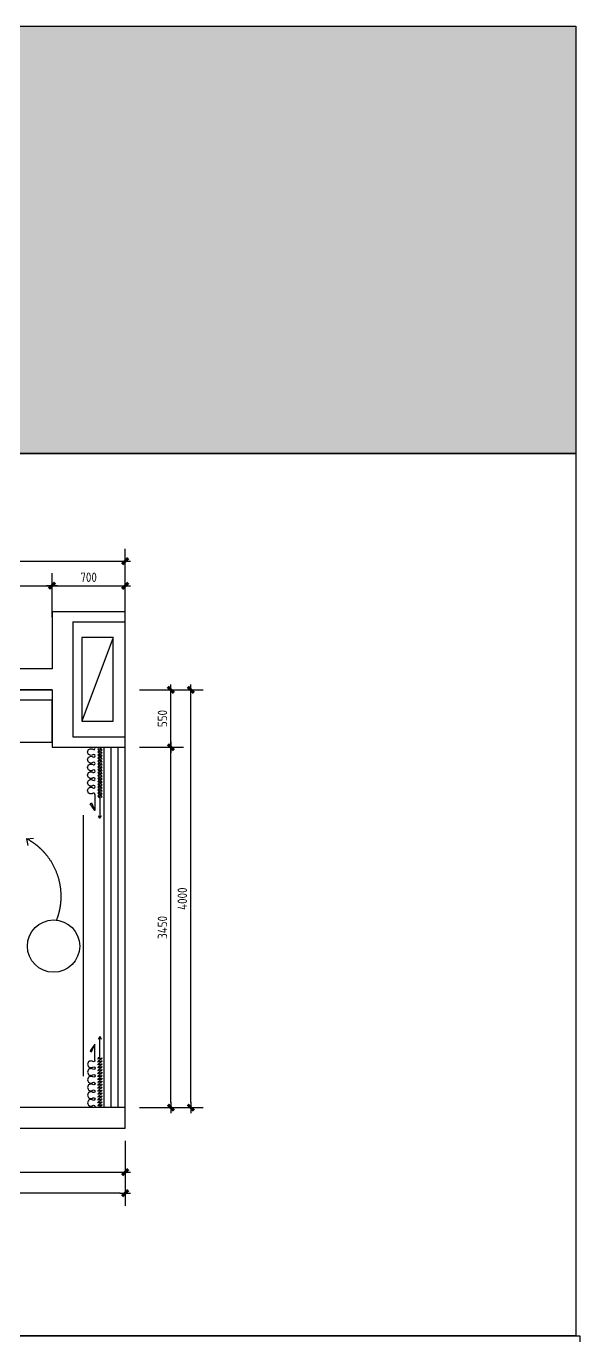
# Model space of a CAD drawing. Header units: inches. Extents: x 193953 to 255442, y -114891 to -62384.
# Drawn here: x 250144 to 255442, y -74923 to -62384 of the extents above; entities that cross this region are included whole.
import ezdxf

# ---------------------------------------------------------------- set-up
doc = ezdxf.new("R2010")
doc.units = ezdxf.units.IN
doc.header["$LTSCALE"] = 500
doc.header["$MEASUREMENT"] = 0
doc.linetypes.add('DASH', pattern=[0.35, 0.25, -0.1])
doc.linetypes.add('HIDDEN', pattern=[0.375, 0.25, -0.125, 0, 0])
for name, color, linetype in [('F-窗帘(0.12)-DOM', 120, 'Continuous'), ('G-建筑砖墙线', 6, 'Continuous'), ('G-建筑窗线 、玻璃隔断', 2, 'Continuous'), ('P-平面固定家具', 30, 'Continuous'), ('P-平面活动家具', 1, 'Continuous')]:
    doc.layers.add(name, color=color, linetype=linetype)
doc.styles.add('DOM-romans.shx', font='dim.shx')
doc.dimstyles.new('DOM_DIM_1 80', dxfattribs={"dimscale": 60, "dimtxt": 1.5, "dimasz": 0.8, "dimexe": 2, "dimexo": 1.5, "dimgap": 0.6, "dimtad": 1, "dimdec": 0, "dimrnd": 5, "dimzin": 12, "dimdsep": 46, "dimtxsty": 'DOM-romans.shx', "dimblk": 'DOM_Dimension_Tick', "dimcen": 0.125, "dimclrd": 44, "dimclre": 44, "dimclrt": 50, "dimadec": 0, "dimazin": 0, "dimtfac": 1, "dimtdec": 0, "dimtix": 1, "dimtmove": 2, "dimatfit": 3, "dimldrblk": 'DOM_Leader_Arrow', "dimfxl": 0, "dimtvp": 1, "dimtolj": 1, "dimtzin": 0, "dimarcsym": 0})

# ---------------------------------------------------------------- blocks, each defined once
blk = doc.blocks.new('A$Cf66d3db0')
at = {"color": 4}
blk.add_lwpolyline([(-12802, 7040), (0, 7040), (0, 0), (-12802, 0)], close=True, dxfattribs=at)
blk = doc.blocks.new('DOM_Dimension_Tick')
at = {"color": 0, "linetype": 'ByBlock'}
for p, q in [((-1.09, 0), (0, 0)), ((0, 0), (1.09, 0))]:
    blk.add_line(p, q, dxfattribs=at)
at = {"color": 0, "linetype": 'Continuous', "const_width": 0.608}
blk.add_lwpolyline([(-0.61, -0.61), (0.61, 0.61)], dxfattribs=at)
blk = doc.blocks.new('*D319')
at = {"color": 44, "lineweight": -2, "transparency": 16777216}
for p, q in [((244641, -73057), (244641, -73477)), ((251091, -73057), (251091, -73477)), ((244689, -73357), (251043, -73357))]:
    blk.add_line(p, q, dxfattribs=at)
at = {"layer": 'Defpoints', "color": 0, "transparency": 16777216}
for p in [(244641, -71108, 0), (251091, -72738, 0), (251091, -73357)]:
    blk.add_point(p, dxfattribs=at)
at = {"color": 44, "lineweight": -2, "transparency": 16777216, "xscale": 48, "yscale": 48, "zscale": 48, "rotation": 180}
blk.add_blockref('DOM_Dimension_Tick', (244641, -73357), dxfattribs=at)
at = {"color": 44, "lineweight": -2, "transparency": 16777216, "xscale": 48, "yscale": 48, "zscale": 48}
blk.add_blockref('DOM_Dimension_Tick', (251091, -73357), dxfattribs=at)
at = {"color": 50, "transparency": 16777216, "insert": (247866, -73276), "char_height": 90, "attachment_point": 5, "style": 'DOM-romans.shx'}
blk.add_mtext('\\A1;6450', dxfattribs=at)
blk = doc.blocks.new('DOM_Leader_Arrow')
at = {"color": 0, "linetype": 'ByBlock'}
blk.add_line((0, 0), (-1.5, 0), dxfattribs=at)
for points in [[(-1.29, 1), (-0.89, 1.28), (-0.36, 0), (0, 0)], [(-1.29, -1), (-0.89, -1.28), (-0.36, 0), (0, 0)]]:
    blk.add_solid(points, dxfattribs=at)
blk = doc.blocks.new('*D320')
at = {"color": 44, "lineweight": -2, "transparency": 16777216}
for p, q in [((244091, -73357), (244091, -73678)), ((251091, -73357), (251091, -73678)), ((251043, -73558), (244139, -73558))]:
    blk.add_line(p, q, dxfattribs=at)
at = {"layer": 'Defpoints', "color": 0, "transparency": 16777216}
for p in [(244091, -73267), (251091, -73267), (244091, -73558)]:
    blk.add_point(p, dxfattribs=at)
at = {"color": 44, "lineweight": -2, "transparency": 16777216, "xscale": 48, "yscale": 48, "zscale": 48, "rotation": 180}
blk.add_blockref('DOM_Dimension_Tick', (244091, -73558), dxfattribs=at)
at = {"color": 44, "lineweight": -2, "transparency": 16777216, "xscale": 48, "yscale": 48, "zscale": 48}
blk.add_blockref('DOM_Dimension_Tick', (251091, -73558), dxfattribs=at)
at = {"color": 50, "transparency": 16777216, "insert": (247591, -73477), "char_height": 90, "attachment_point": 5, "style": 'DOM-romans.shx'}
blk.add_mtext('\\A1;7000', dxfattribs=at)
blk = doc.blocks.new('*D321')
at = {"color": 44, "lineweight": -2, "transparency": 16777216}
for p, q in [((251229, -69288), (251649, -69288)), ((251529, -72690), (251529, -69336)), ((251229, -72738), (251649, -72738))]:
    blk.add_line(p, q, dxfattribs=at)
at = {"layer": 'Defpoints', "color": 0, "transparency": 16777216}
for p in [(250891, -69288, 0), (251529, -69288), (250891, -72738, 0)]:
    blk.add_point(p, dxfattribs=at)
at = {"color": 44, "lineweight": -2, "transparency": 16777216, "xscale": 48, "yscale": 48, "zscale": 48}
for p, rotation in [((251529, -69288), 90), ((251529, -72738), 270)]:
    blk.add_blockref('DOM_Dimension_Tick', p, dxfattribs=dict(at, rotation=rotation))
at = {"color": 50, "transparency": 16777216, "insert": (251448, -71013), "char_height": 90, "attachment_point": 5, "rotation": 90, "style": 'DOM-romans.shx'}
blk.add_mtext('\\A1;3450', dxfattribs=at)
blk = doc.blocks.new('*D322')
at = {"color": 44, "lineweight": -2, "transparency": 16777216}
for p, q in [((251229, -68738), (251649, -68738)), ((251529, -69240), (251529, -68786)), ((251229, -69288), (251649, -69288))]:
    blk.add_line(p, q, dxfattribs=at)
at = {"layer": 'Defpoints', "color": 0, "transparency": 16777216}
for p in [(250391, -68738, 0), (251529, -68738), (250891, -69288, 0)]:
    blk.add_point(p, dxfattribs=at)
at = {"color": 44, "lineweight": -2, "transparency": 16777216, "xscale": 48, "yscale": 48, "zscale": 48}
for p, rotation in [((251529, -68738), 90), ((251529, -69288), 270)]:
    blk.add_blockref('DOM_Dimension_Tick', p, dxfattribs=dict(at, rotation=rotation))
at = {"color": 50, "transparency": 16777216, "insert": (251448, -69013), "char_height": 90, "attachment_point": 5, "rotation": 90, "style": 'DOM-romans.shx'}
blk.add_mtext('\\A1;550', dxfattribs=at)
blk = doc.blocks.new('*D323')
at = {"color": 44, "lineweight": -2, "transparency": 16777216}
for p, q in [((251439, -68738), (251839, -68738)), ((251719, -72690), (251719, -68786)), ((251439, -72738), (251839, -72738))]:
    blk.add_line(p, q, dxfattribs=at)
at = {"layer": 'Defpoints', "color": 0, "transparency": 16777216}
for p in [(251349, -68738), (251719, -68738), (251349, -72738)]:
    blk.add_point(p, dxfattribs=at)
at = {"color": 44, "lineweight": -2, "transparency": 16777216, "xscale": 48, "yscale": 48, "zscale": 48}
for p, rotation in [((251719, -68738), 90), ((251719, -72738), 270)]:
    blk.add_blockref('DOM_Dimension_Tick', p, dxfattribs=dict(at, rotation=rotation))
at = {"color": 50, "transparency": 16777216, "insert": (251638, -70738), "char_height": 90, "attachment_point": 5, "rotation": 90, "style": 'DOM-romans.shx'}
blk.add_mtext('\\A1;4000', dxfattribs=at)
blk = doc.blocks.new('*D332')
at = {"color": 44, "lineweight": -2, "transparency": 16777216}
for p, q in [((247451, -68041), (247451, -67621)), ((250391, -68041), (250391, -67621)), ((247499, -67741), (250343, -67741))]:
    blk.add_line(p, q, dxfattribs=at)
at = {"layer": 'Defpoints', "color": 0, "transparency": 16777216}
for p in [(250391, -67741), (250391, -68322, 0), (247451, -69382, 0)]:
    blk.add_point(p, dxfattribs=at)
at = {"color": 44, "lineweight": -2, "transparency": 16777216, "xscale": 48, "yscale": 48, "zscale": 48, "rotation": 180}
blk.add_blockref('DOM_Dimension_Tick', (247451, -67741), dxfattribs=at)
at = {"color": 44, "lineweight": -2, "transparency": 16777216, "xscale": 48, "yscale": 48, "zscale": 48}
blk.add_blockref('DOM_Dimension_Tick', (250391, -67741), dxfattribs=at)
at = {"color": 50, "transparency": 16777216, "insert": (248921, -67660), "char_height": 90, "attachment_point": 5, "style": 'DOM-romans.shx'}
blk.add_mtext('\\A1;2940', dxfattribs=at)
blk = doc.blocks.new('*D333')
at = {"color": 44, "lineweight": -2, "transparency": 16777216}
for p, q in [((250391, -68041), (250391, -67621)), ((251091, -68041), (251091, -67621)), ((250439, -67741), (251043, -67741))]:
    blk.add_line(p, q, dxfattribs=at)
at = {"layer": 'Defpoints', "color": 0, "transparency": 16777216}
for p in [(251091, -67741), (250391, -68322, 0), (251091, -68772, 0)]:
    blk.add_point(p, dxfattribs=at)
at = {"color": 44, "lineweight": -2, "transparency": 16777216, "xscale": 48, "yscale": 48, "zscale": 48, "rotation": 180}
blk.add_blockref('DOM_Dimension_Tick', (250391, -67741), dxfattribs=at)
at = {"color": 44, "lineweight": -2, "transparency": 16777216, "xscale": 48, "yscale": 48, "zscale": 48}
blk.add_blockref('DOM_Dimension_Tick', (251091, -67741), dxfattribs=at)
at = {"color": 50, "transparency": 16777216, "insert": (250741, -67660), "char_height": 90, "attachment_point": 5, "style": 'DOM-romans.shx'}
blk.add_mtext('\\A1;700', dxfattribs=at)
blk = doc.blocks.new('*D334')
at = {"color": 44, "lineweight": -2, "transparency": 16777216}
for p, q in [((244091, -67807), (244091, -67387)), ((251091, -67807), (251091, -67387)), ((244139, -67507), (251043, -67507))]:
    blk.add_line(p, q, dxfattribs=at)
at = {"layer": 'Defpoints', "color": 0, "transparency": 16777216}
for p in [(251091, -67507), (244091, -68041), (251091, -68038, 0)]:
    blk.add_point(p, dxfattribs=at)
at = {"color": 44, "lineweight": -2, "transparency": 16777216, "xscale": 48, "yscale": 48, "zscale": 48, "rotation": 180}
blk.add_blockref('DOM_Dimension_Tick', (244091, -67507), dxfattribs=at)
at = {"color": 44, "lineweight": -2, "transparency": 16777216, "xscale": 48, "yscale": 48, "zscale": 48}
blk.add_blockref('DOM_Dimension_Tick', (251091, -67507), dxfattribs=at)
at = {"color": 50, "transparency": 16777216, "insert": (247591, -67426), "char_height": 90, "attachment_point": 5, "style": 'DOM-romans.shx'}
blk.add_mtext('\\A1;7000', dxfattribs=at)
blk = doc.blocks.new('布帘及纱帘平面-DW')
at = {"layer": 'F-窗帘(0.12)-DOM', "color": 1, "linetype": 'Continuous'}
for p, q in [((-670, -32791), (-515, -32791)), ((-637, -32838), (-442, -32838)), ((-515, -32791), (-579, -32744))]:
    blk.add_line(p, q, dxfattribs=at)
at = {"layer": 'F-窗帘(0.12)-DOM', "color": 1, "linetype": 'Continuous', "flags": 128}
for points in [[(-965, -32792, -0.608416), (-976, -32771, 0.608416), (-1002, -32720, 0.608416), (-1029, -32771, -1.932003), (-1050, -32771, 0.608416), (-1076, -32720, 0.608416), (-1102, -32771, -0.608485), (-1113, -32792, -0.608485)], [(-670, -32791, -0.608416), (-681, -32771, 0.608416), (-707, -32720, 0.608416), (-733, -32771, -1.932003), (-754, -32771, 0.608416), (-781, -32720, 0.608416), (-807, -32771, -1.932003), (-828, -32771, 0.608416), (-855, -32720, 0.608416), (-881, -32771, -1.932003), (-902, -32771, 0.608416), (-928, -32720, 0.608416), (-955, -32771, -0.608416), (-965, -32792, 0.608416)]]:
    blk.add_lwpolyline(points, format="xyb", dxfattribs=at)
at = {"layer": 'F-窗帘(0.12)-DOM', "color": 1, "linetype": 'Continuous'}
for points in [[(-579, -32744), (-588, -32759), (-515, -32791)], [(-442, -32838), (-462, -32824), (-466, -32828), (-442, -32838)], [(-442, -32838), (-462, -32851), (-466, -32847), (-442, -32838)]]:
    blk.add_lwpolyline(points, dxfattribs=at)
at = {"layer": 'F-窗帘(0.12)-DOM', "color": 1, "linetype": 'Continuous', "extrusion": (0, 0, -1)}
for centre, start_param, end_param in [((-1106, -32838), 1.716714, 4.858306), ((-1092, -32838), -1.424879, 1.716714), ((-1078, -32838), 1.716714, 4.858306), ((-1064, -32838), -1.424879, 1.716714), ((-1050, -32838), 1.716714, 4.858306), ((-1036, -32838), -1.424879, 1.716714), ((-1022, -32838), 1.716714, 4.858306), ((-1008, -32838), -1.424879, 1.716714), ((-994, -32838), 1.716714, 4.858306), ((-980, -32838), -1.424879, 1.716714), ((-966, -32838), 1.716714, 4.858306), ((-952, -32838), -1.424879, 1.716714), ((-938, -32838), 1.716714, 4.858306), ((-924, -32838), -1.424879, 1.716714), ((-910, -32838), 1.716714, 4.858306), ((-896, -32838), -1.424879, 1.716714), ((-882, -32838), 1.716714, 4.858306), ((-868, -32838), -1.424879, 1.716714), ((-854, -32838), 1.716714, 4.858306), ((-840, -32838), -1.424879, 1.716714), ((-826, -32838), 1.716714, 4.858306), ((-812, -32838), -1.424879, 1.716714), ((-798, -32838), 1.716714, 4.858306), ((-784, -32838), -1.424879, 1.716714), ((-770, -32838), 1.716714, 4.858306), ((-756, -32838), -1.424879, 1.716714), ((-742, -32838), 1.716714, 4.858306), ((-728, -32838), -1.424879, 1.716714), ((-714, -32838), 1.716714, 4.858306), ((-700, -32838), -1.424879, 1.716714), ((-686, -32838), 1.716714, 4.858306), ((-672, -32838), -1.424879, 1.716714), ((-658, -32838), 1.716714, 4.858306), ((-644, -32838), -1.424879, 1.716714)]:
    blk.add_ellipse(centre, major_axis=(-12, 20.8), ratio=0.254545, start_param=start_param, end_param=end_param, dxfattribs=at)
blk = doc.blocks.new('A$Cc65caf1e')
at = {"layer": 'F-窗帘(0.12)-DOM', "color": 8, "rotation": 90}
blk.add_blockref('布帘及纱帘平面-DW', (-32858, 1097), dxfattribs=at)

msp = doc.modelspace()

# ---------------------------------------------------------------- hatches: boundary and pattern name
h = msp.add_hatch(color=250)
h.dxf.hatch_style = 1
h.paths.add_polyline_path([(193953.5, -62383.7), (255404.4, -62383.7), (255404.4, -66475), (193953.5, -66475)])

# ---------------------------------------------------------------- linework, layer by layer
at = {"color": 4}
for points in [[(193953.5, -62383.7), (255404.4, -62383.7), (255404.4, -66475), (193953.5, -66475)], [(240041.7, -74923.2), (255442.5, -74923.2), (255442.5, -76158.2), (240041.7, -76158.2)]]:
    msp.add_lwpolyline(points, close=True, dxfattribs=at)
at = {"layer": 'G-建筑砖墙线', "color": 4}
for p, q in [((250391, -67988, 0), (250991, -67988, 0)), ((250391, -67988, 0), (250391, -68538, 0)), ((250591, -68088, 0), (250991, -68088, 0)), ((250591, -68088, 0), (250591, -68638, 0)), ((250991, -67988, 0), (251091, -67988, 0)), ((250991, -68088, 0), (251091, -68088, 0)), ((251091, -68088, 0), (251091, -67988, 0)), ((251091, -69188, 0), (251091, -68088, 0)), ((250391, -68538, 0), (243891, -68538, 0)), ((250591, -68638, 0), (250591, -69188, 0)), ((250391, -68738, 0), (244591, -68738, 0)), ((250391, -68738, 0), (250391, -69288, 0)), ((250591, -69188, 0), (250991, -69188, 0)), ((250991, -69188, 0), (251091, -69188, 0)), ((251091, -69288, 0), (251091, -69188, 0)), ((250391, -69288, 0), (250991, -69288, 0)), ((250991, -69288, 0), (251091, -69288, 0)), ((251091, -72738, 0), (244641, -72738, 0)), ((251091, -72938, 0), (251091, -72738, 0)), ((251091, -72938, 0), (244441, -72938, 0))]:
    msp.add_line(p, q, dxfattribs=at)
at = {"layer": 'G-建筑砖墙线'}
msp.add_line((251091, -72738, 0), (250691, -72738, 0), dxfattribs=at)
msp.add_line((251091, -72738, 0), (250691, -72738, 0), dxfattribs=at)
at = {"layer": 'G-建筑窗线 、玻璃隔断', "color": 3}
for p, q in [((250891, -72738, 0), (250891, -69288, 0)), ((250957.6, -72738, 0), (250957.6, -69288, 0)), ((251024.3, -72738, 0), (251024.3, -69288, 0)), ((251091, -72738, 0), (251091, -69288, 0))]:
    msp.add_line(p, q, dxfattribs=at)
at = {"layer": 'P-平面固定家具', "color": 2, "ltscale": 10, "elevation": 0}
msp.add_lwpolyline([(250391, -68768), (250391, -68838), (247481, -68838), (247481, -68738), (250391, -68738), (250391, -68768), (250391, -68768)], dxfattribs=at)
at = {"layer": 'P-平面活动家具'}
msp.add_line((250977.5, -68238, 0), (250677.5, -69038, 0), dxfattribs=at)
at = {"layer": 'P-平面活动家具', "color": 251, "linetype": 'HIDDEN', "ltscale": 20}
msp.add_line((250691, -72438, 0), (250691, -69288, 0), dxfattribs=at)
at = {"layer": 'P-平面活动家具', "color": 8, "linetype": 'DASH', "ltscale": 300}
for q in [(250214.5, -70158.5, 0), (250159.3, -70227.4, 0)]:
    msp.add_line((250148.2, -70163.4, 0), q, dxfattribs=at)
at = {"layer": 'P-平面活动家具', "elevation": 0}
msp.add_lwpolyline([(250977.5, -69038), (250977.5, -68238), (250677.5, -68238), (250677.5, -69038)], close=True, dxfattribs=at)
at = {"layer": 'P-平面活动家具', "color": 2, "ltscale": 10, "elevation": 0}
msp.add_lwpolyline([(250391, -68838), (249891, -68838), (249891, -69238), (250391, -69238)], close=True, dxfattribs=at)
at = {"layer": 'P-平面活动家具', "ltscale": 20}
msp.add_circle((250405.7, -71191.7, 0), 250, dxfattribs=at)
at = {"layer": 'P-平面活动家具', "color": 8, "linetype": 'DASH', "ltscale": 300}
msp.add_arc((249854.1, -70714.3, 0), 624.5, 338.47706, 61.9075, dxfattribs=at)

# ---------------------------------------------------------------- block references
at = {"color": 6, "xscale": 1.2, "yscale": 1.2, "zscale": 1.2, "rotation": 180}
msp.add_blockref('A$Cf66d3db0', (240041.7, -66475), dxfattribs=at)
at = {"color": 4, "xscale": -1, "rotation": 180}
msp.add_blockref('A$Cc65caf1e', (250869.4, -69312.5, 0), dxfattribs=at)
at = {"color": 4}
msp.add_blockref('A$Cc65caf1e', (250869.4, -72713.5, 0), dxfattribs=at)

# ---------------------------------------------------------------- dimensions: what is measured, and where the dimension line sits
at = {"color": 6}
for base, p1, p2, picture, middle in [((251091, -67507.5), (244091, -68041), (251091, -68038, 0), '*D334', (247591, -67426.5)), ((250391, -67741), (247451, -69381.5, 0), (250391, -68321.5, 0), '*D332', (248921, -67660)), ((251091, -67741), (250391, -68321.5, 0), (251091, -68771.5, 0), '*D333', (250741, -67660)), ((251091, -73357.5), (244641, -71108, 0), (251091, -72738, 0), '*D319', (247866, -73276.5)), ((244091, -73558.5), (251091, -73267.5), (244091, -73267.5), '*D320', (247591, -73477.5))]:
    dim = msp.add_linear_dim(base=base, p1=p1, p2=p2, dimstyle='DOM_DIM_1 80', dxfattribs=at)
    dim.commit()
    dim.dimension.update_dxf_attribs({"geometry": picture, "text_midpoint": middle})
for base, p1, p2, picture, middle in [((251529.2, -68738), (250891, -69288, 0), (250391, -68738, 0), '*D322', (251448.2, -69013)), ((251719.2, -68738), (251349.2, -72738), (251349.2, -68738), '*D323', (251638.2, -70738)), ((251529.2, -69288), (250891, -72738, 0), (250891, -69288, 0), '*D321', (251448.2, -71013))]:
    dim = msp.add_linear_dim(base=base, p1=p1, p2=p2, angle=90, dimstyle='DOM_DIM_1 80', dxfattribs=at)
    dim.commit()
    dim.dimension.update_dxf_attribs({"geometry": picture, "text_midpoint": middle})

doc.saveas('drawing.dxf')
